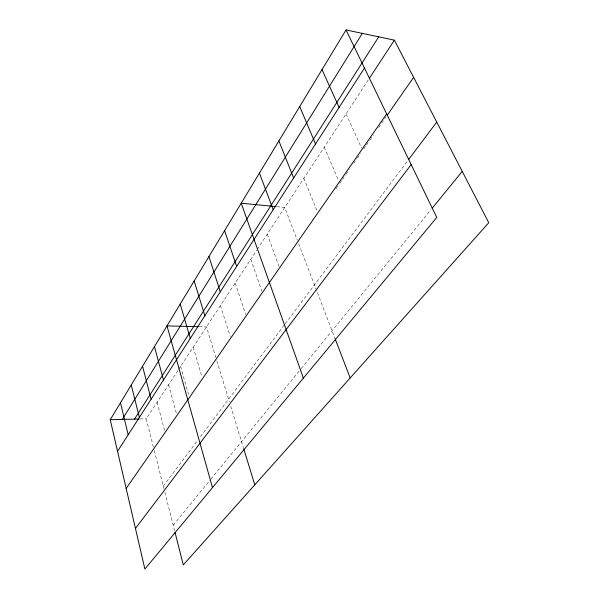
<?xml version="1.0" encoding="UTF-8"?>
<svg xmlns="http://www.w3.org/2000/svg" width="599" height="599" viewBox="0 0 599 599"><rect width="100%" height="100%" fill="white"/><g stroke="black" fill="none" stroke-linecap="round" stroke-linejoin="round"><path stroke-width="0.45" stroke-dasharray="3 2.25" d="M153.404 447.086L146.238 418.806L178.083 370.212M178.577 369.448L256.761 250.15M257.256 249.386L368.34 79.877M336.009 188.715L338.15 185.645M339.753 183.339L341.887 180.284M342.418 179.52L345.608 174.938M346.147 174.174L349.337 169.584M353.597 163.475L356.794 158.885M357.326 158.121L360.523 153.539M363.72 148.949L365.854 145.886M366.393 145.123L369.598 140.525M370.13 139.762L373.334 135.164M378.673 127.505L386.145 116.783M163.302 486.111L197.73 440.265M200.44 436.664L284.735 324.448M285.281 323.722L408.076 160.255M173.216 525.233L210.271 479.874M210.863 479.148L300.661 369.209M301.237 368.505L430.995 209.65M139.919 418.963L146.238 418.806M199.13 326.717L206.46 326.904L215.797 357.423M276.783 206.692L284.727 207.471L297.306 240.236M346.035 113.907L361.497 147.931M324.254 147.152L338.675 180.816M303.858 178.27L317.313 211.499M298.624 243.688L334.706 337.664M267.251 234.142L279.052 266.435M250.764 259.3L261.883 291.189M235.182 283.072L245.65 314.49M220.439 305.58L230.301 336.511M216.868 360.92L229.38 401.824M230.712 406.182L243.449 447.812M193.192 347.158L202.02 377.19M180.584 366.401L188.685 395.055M168.581 384.715L176.518 413.857M157.148 402.161L164.673 430.831M154.31 450.635L163.969 488.747M164.86 492.266L174.571 530.587"/><path stroke-width="0.9" d="M346.035 29.95L436.761 217.467L144.868 569.05L110.223 419.719L346.035 29.95L394.374 40.148L488.777 222.723L183.279 564.917L175.028 532.369M122.263 419.412L362.313 33.387M134.505 419.105L378.74 36.853M117.546 451.287L364.469 68.046M369.351 78.327L394.374 40.148M126.164 488.44L386.662 113.907M387.216 115.248L413.617 77.368M408.63 159.514L436.738 122.091M135.449 528.445L411.176 164.583M432.179 208.197L462.241 171.396M110.223 419.719L139.02 418.986M198.209 326.695L166.994 325.886L212.488 487.601M275.907 206.61L241.217 203.211L303.379 378.126M322.03 69.626L339.094 107.423M299.71 106.532L315.546 143.977M278.887 140.937L293.63 177.985M335.036 338.525L350.175 377.969M259.434 173.089L273.189 209.717M224.603 230.667L236.665 266.405M208.946 256.544L220.297 291.818M194.173 280.961L204.865 315.763M243.718 448.703L254.777 484.831M180.209 304.037L190.295 338.375M154.46 346.604L163.475 379.998M142.562 366.266L151.105 399.204M131.248 384.962L139.357 417.436M120.481 402.76L128.186 434.777"/></g></svg>
